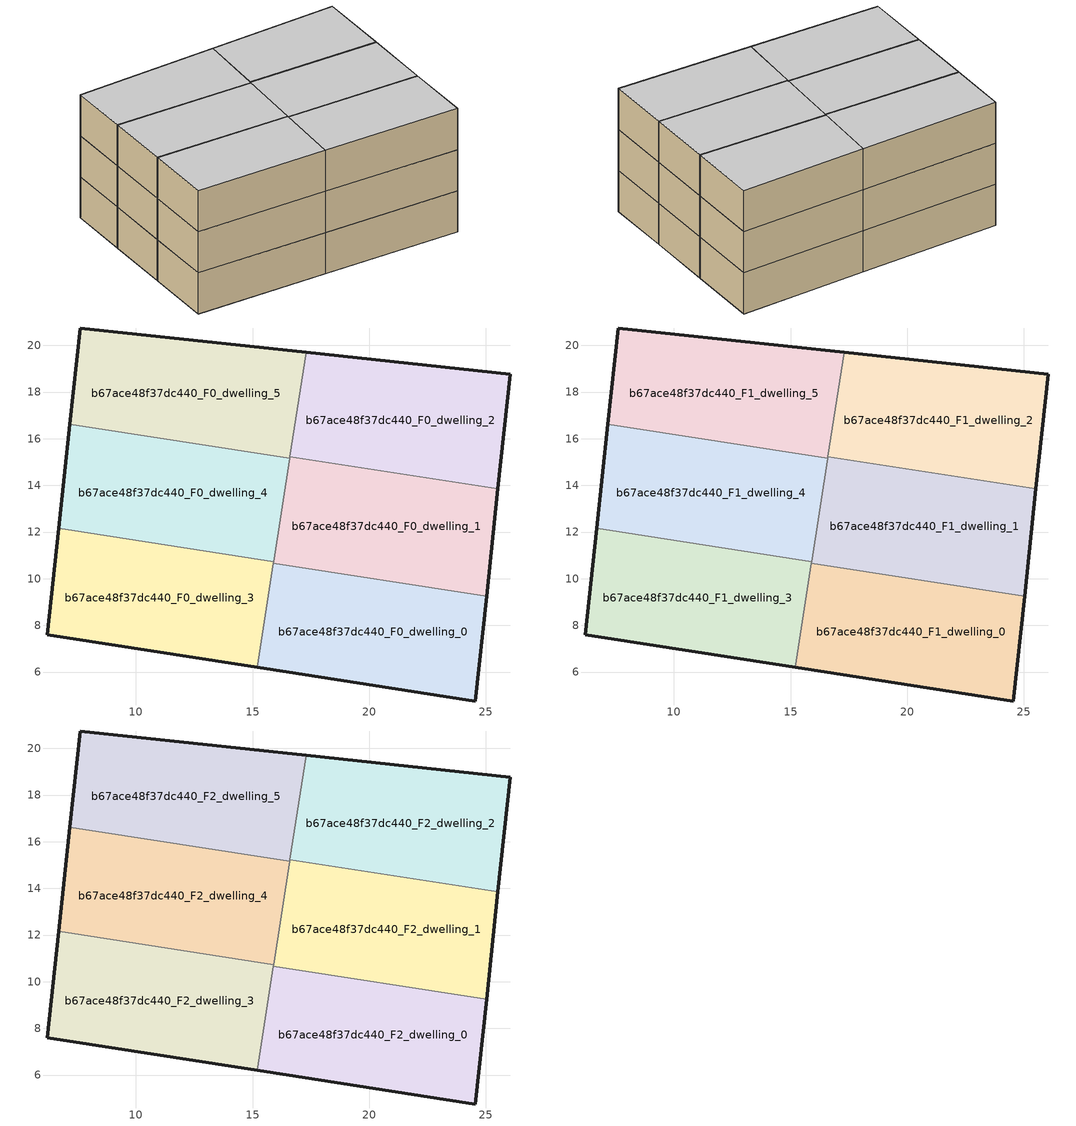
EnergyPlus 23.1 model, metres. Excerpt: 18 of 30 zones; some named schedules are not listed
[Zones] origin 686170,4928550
b67ace48f37dc440_F0_dwelling_0
 floor ground (EU_floor_Construction): 24.55,4.76 25.03,9.25 15.89,10.67 15.2,6.21 z0
 wall outside (EU_wall_Construction): 25.03,9.25 24.55,4.76 15.2,6.21 z0:3
 wall to b67ace48f37dc440_F0_dwelling_1 (EU_wall_Construction): 15.89,10.67 25.03,9.25 z0:3
 wall to b67ace48f37dc440_F0_dwelling_3 (EU_wall_Construction): 15.2,6.21 15.89,10.67 z0:3
b67ace48f37dc440_F0_dwelling_1
 floor ground (EU_floor_Construction): 25.03,9.25 25.52,13.85 16.6,15.23 15.89,10.67 z0
 wall outside (EU_wall_Construction): 25.52,13.85 25.03,9.25 z0:3
 wall to b67ace48f37dc440_F0_dwelling_2 (EU_wall_Construction): 16.6,15.23 25.52,13.85 z0:3
 wall to b67ace48f37dc440_F0_dwelling_4 (EU_wall_Construction): 15.9,10.73 16.59,15.15 z0:3
 wall to b67ace48f37dc440_F0_dwelling_3 (EU_wall_Construction): 15.89,10.67 15.9,10.73 z0:3
 wall to b67ace48f37dc440_F0_dwelling_5 (EU_wall_Construction): 16.59,15.15 16.6,15.23 z0:3
b67ace48f37dc440_F0_dwelling_2
 floor ground (EU_floor_Construction): 25.52,13.85 26.05,18.77 17.3,19.71 16.6,15.23 z0
 wall outside (EU_wall_Construction): 17.3,19.71 26.05,18.77 25.52,13.85 z0:3
 wall to b67ace48f37dc440_F0_dwelling_5 (EU_wall_Construction): 16.6,15.23 17.3,19.71 z0:3
b67ace48f37dc440_F0_dwelling_3
 floor ground (EU_floor_Construction): 15.2,6.21 15.9,10.73 6.69,12.16 6.2,7.61 z0
 wall outside (EU_wall_Construction): 15.2,6.21 6.2,7.61 6.69,12.16 z0:3
 wall to b67ace48f37dc440_F0_dwelling_4 (EU_wall_Construction): 6.69,12.16 15.9,10.73 z0:3
b67ace48f37dc440_F0_dwelling_4
 floor ground (EU_floor_Construction): 15.9,10.73 16.59,15.15 7.17,16.62 6.69,12.16 z0
 wall outside (EU_wall_Construction): 6.69,12.16 7.17,16.62 z0:3
 wall to b67ace48f37dc440_F0_dwelling_5 (EU_wall_Construction): 7.17,16.62 16.59,15.15 z0:3
b67ace48f37dc440_F0_dwelling_5
 floor ground (EU_floor_Construction): 16.59,15.15 17.3,19.71 7.61,20.75 7.17,16.62 z0
 wall outside (EU_wall_Construction): 7.17,16.62 7.61,20.75 17.3,19.71 z0:3
b67ace48f37dc440_F1_dwelling_0
 floor to b67ace48f37dc440_F0_dwelling_0 (EU_floor_Construction): 24.55,4.76 25.03,9.25 15.89,10.67 15.2,6.21 z3
 wall outside (EU_wall_Construction): 25.03,9.25 24.55,4.76 15.2,6.21 z3:6
 wall to b67ace48f37dc440_F1_dwelling_1 (EU_wall_Construction): 15.89,10.67 25.03,9.25 z3:6
 wall to b67ace48f37dc440_F1_dwelling_3 (EU_wall_Construction): 15.2,6.21 15.89,10.67 z3:6
b67ace48f37dc440_F1_dwelling_1
 floor to b67ace48f37dc440_F0_dwelling_1 (EU_floor_Construction): 25.03,9.25 25.52,13.85 16.6,15.23 15.89,10.67 z3
 wall outside (EU_wall_Construction): 25.52,13.85 25.03,9.25 z3:6
 wall to b67ace48f37dc440_F1_dwelling_2 (EU_wall_Construction): 16.6,15.23 25.52,13.85 z3:6
 wall to b67ace48f37dc440_F1_dwelling_4 (EU_wall_Construction): 15.9,10.73 16.59,15.15 z3:6
 wall to b67ace48f37dc440_F1_dwelling_3 (EU_wall_Construction): 15.89,10.67 15.9,10.73 z3:6
 wall to b67ace48f37dc440_F1_dwelling_5 (EU_wall_Construction): 16.59,15.15 16.6,15.23 z3:6
b67ace48f37dc440_F1_dwelling_2
 floor to b67ace48f37dc440_F0_dwelling_2 (EU_floor_Construction): 25.52,13.85 26.05,18.77 17.3,19.71 16.6,15.23 z3
 wall outside (EU_wall_Construction): 17.3,19.71 26.05,18.77 25.52,13.85 z3:6
 wall to b67ace48f37dc440_F1_dwelling_5 (EU_wall_Construction): 16.6,15.23 17.3,19.71 z3:6
b67ace48f37dc440_F1_dwelling_3
 floor to b67ace48f37dc440_F0_dwelling_3 (EU_floor_Construction): 15.2,6.21 15.9,10.73 6.69,12.16 6.2,7.61 z3
 wall outside (EU_wall_Construction): 15.2,6.21 6.2,7.61 6.69,12.16 z3:6
 wall to b67ace48f37dc440_F1_dwelling_4 (EU_wall_Construction): 6.69,12.16 15.9,10.73 z3:6
b67ace48f37dc440_F1_dwelling_4
 floor to b67ace48f37dc440_F0_dwelling_4 (EU_floor_Construction): 15.9,10.73 16.59,15.15 7.17,16.62 6.69,12.16 z3
 wall outside (EU_wall_Construction): 6.69,12.16 7.17,16.62 z3:6
 wall to b67ace48f37dc440_F1_dwelling_5 (EU_wall_Construction): 7.17,16.62 16.59,15.15 z3:6
b67ace48f37dc440_F1_dwelling_5
 floor to b67ace48f37dc440_F0_dwelling_5 (EU_floor_Construction): 16.59,15.15 17.3,19.71 7.61,20.75 7.17,16.62 z3
 wall outside (EU_wall_Construction): 7.17,16.62 7.61,20.75 17.3,19.71 z3:6
b67ace48f37dc440_F2_dwelling_0
 floor to b67ace48f37dc440_F1_dwelling_0 (EU_floor_Construction): 24.55,4.76 25.03,9.25 15.89,10.67 15.2,6.21 z6
 wall outside (EU_wall_Construction): 25.03,9.25 24.55,4.76 15.2,6.21 z6:9
 wall to b67ace48f37dc440_F2_dwelling_1 (EU_wall_Construction): 15.89,10.67 25.03,9.25 z6:9
 wall to b67ace48f37dc440_F2_dwelling_3 (EU_wall_Construction): 15.2,6.21 15.89,10.67 z6:9
 ceiling to b67ace48f37dc440_F3_dwelling_0 (EU_floor_Construction): 25.03,9.25 24.55,4.76 15.2,6.21 15.89,10.67 z9
b67ace48f37dc440_F2_dwelling_1
 floor to b67ace48f37dc440_F1_dwelling_1 (EU_floor_Construction): 25.03,9.25 25.52,13.85 16.6,15.23 15.89,10.67 z6
 wall outside (EU_wall_Construction): 25.52,13.85 25.03,9.25 z6:9
 wall to b67ace48f37dc440_F2_dwelling_2 (EU_wall_Construction): 16.6,15.23 25.52,13.85 z6:9
 wall to b67ace48f37dc440_F2_dwelling_4 (EU_wall_Construction): 15.9,10.73 16.59,15.15 z6:9
 wall to b67ace48f37dc440_F2_dwelling_3 (EU_wall_Construction): 15.89,10.67 15.9,10.73 z6:9
 wall to b67ace48f37dc440_F2_dwelling_5 (EU_wall_Construction): 16.59,15.15 16.6,15.23 z6:9
 ceiling to b67ace48f37dc440_F3_dwelling_1 (EU_floor_Construction): 25.52,13.85 25.03,9.25 15.89,10.67 16.6,15.23 z9
b67ace48f37dc440_F2_dwelling_2
 floor to b67ace48f37dc440_F1_dwelling_2 (EU_floor_Construction): 25.52,13.85 26.05,18.77 17.3,19.71 16.6,15.23 z6
 wall outside (EU_wall_Construction): 17.3,19.71 26.05,18.77 25.52,13.85 z6:9
 wall to b67ace48f37dc440_F2_dwelling_5 (EU_wall_Construction): 16.6,15.23 17.3,19.71 z6:9
 ceiling to b67ace48f37dc440_F3_dwelling_2 (EU_floor_Construction): 26.05,18.77 25.52,13.85 16.6,15.23 17.3,19.71 z9
b67ace48f37dc440_F2_dwelling_3
 floor to b67ace48f37dc440_F1_dwelling_3 (EU_floor_Construction): 15.2,6.21 15.9,10.73 6.69,12.16 6.2,7.61 z6
 wall outside (EU_wall_Construction): 15.2,6.21 6.2,7.61 6.69,12.16 z6:9
 wall to b67ace48f37dc440_F2_dwelling_4 (EU_wall_Construction): 6.69,12.16 15.9,10.73 z6:9
 ceiling to b67ace48f37dc440_F3_dwelling_3 (EU_floor_Construction): 15.9,10.73 15.2,6.21 6.2,7.61 6.69,12.16 z9
b67ace48f37dc440_F2_dwelling_4
 floor to b67ace48f37dc440_F1_dwelling_4 (EU_floor_Construction): 15.9,10.73 16.59,15.15 7.17,16.62 6.69,12.16 z6
 wall outside (EU_wall_Construction): 6.69,12.16 7.17,16.62 z6:9
 wall to b67ace48f37dc440_F2_dwelling_5 (EU_wall_Construction): 7.17,16.62 16.59,15.15 z6:9
 ceiling to b67ace48f37dc440_F3_dwelling_4 (EU_floor_Construction): 16.59,15.15 15.9,10.73 6.69,12.16 7.17,16.62 z9
b67ace48f37dc440_F2_dwelling_5
 floor to b67ace48f37dc440_F1_dwelling_5 (EU_floor_Construction): 16.59,15.15 17.3,19.71 7.61,20.75 7.17,16.62 z6
 wall outside (EU_wall_Construction): 7.17,16.62 7.61,20.75 17.3,19.71 z6:9
 ceiling to b67ace48f37dc440_F3_dwelling_5 (EU_floor_Construction): 17.3,19.71 16.59,15.15 7.17,16.62 7.61,20.75 z9
[Building]
EU S2 Campaign: North Axis=0; Terrain=City; Solar Distribution=FullExterior
[Site:Location]
Bologna: Latitude=44.5; Longitude=11.25; Time Zone=1; Elevation=37
[SizingPeriod:WeatherFileDays]
AnnualSizingPeriod: Begin Month=1; Begin Day of Month=1; End Month=12; End Day of Month=31; Day of Week for Start Day=Monday; Use Weather File Daylight Saving Period=No; Use Weather File Rain and Snow Indicators=No
[MATERIAL]
EU_InternalMass_Material: Roughness=MediumRough; Thickness=0.1; Conductivity=1; Density=1800; Specific Heat=900; Thermal Absorptance=0.9; Solar Absorptance=0.7; Visible Absorptance=0.7
[MATERIAL:NOMASS] Roughness=MediumRough; Thermal Absorptance=0.9; Solar Absorptance=0.7; Visible Absorptance=0.7
Name | Thermal Resistance
EU_wall_NoMass | 0.779417
EU_floor_NoMass | 0.588222
[CONSTRUCTION]
EU_wall_Construction: EU_wall_NoMass
EU_floor_Construction: EU_floor_NoMass
EU_InternalMass_Construction: EU_InternalMass_Material
[ZONE] Type=1; Multiplier=1; Ceiling Height=autocalculate; Floor Area=autocalculate; Part of Total Floor Area=Yes
Name | Volume
b67ace48f37dc440_F0_dwelling_0; b67ace48f37dc440_F1_dwelling_0; b67ace48f37dc440_F2_dwelling_0 | 126.606
b67ace48f37dc440_F0_dwelling_1; b67ace48f37dc440_F1_dwelling_1; b67ace48f37dc440_F2_dwelling_1 | 126.617
b67ace48f37dc440_F0_dwelling_2; b67ace48f37dc440_F1_dwelling_2; b67ace48f37dc440_F2_dwelling_2; b67ace48f37dc440_F0_dwelling_3; b67ace48f37dc440_F1_dwelling_3; b67ace48f37dc440_F2_dwelling_3 | 126.612
b67ace48f37dc440_F0_dwelling_4; b67ace48f37dc440_F1_dwelling_4; b67ace48f37dc440_F2_dwelling_4 | 126.609
b67ace48f37dc440_F0_dwelling_5; b67ace48f37dc440_F1_dwelling_5; b67ace48f37dc440_F2_dwelling_5 | 126.621
[INTERNALMASS] Construction=EU_InternalMass_Construction
Name | Zone or ZoneList | Surface Area
b67ace48f37dc440_F0_dwelling_0_EU_InternalMass | b67ace48f37dc440_F0_dwelling_0 | 42.2023
b67ace48f37dc440_F0_dwelling_1_EU_InternalMass | b67ace48f37dc440_F0_dwelling_1 | 42.2059
b67ace48f37dc440_F0_dwelling_2_EU_InternalMass | b67ace48f37dc440_F0_dwelling_2 | 42.2039
b67ace48f37dc440_F0_dwelling_3_EU_InternalMass | b67ace48f37dc440_F0_dwelling_3 | 42.204
b67ace48f37dc440_F0_dwelling_4_EU_InternalMass | b67ace48f37dc440_F0_dwelling_4 | 42.2029
b67ace48f37dc440_F0_dwelling_5_EU_InternalMass | b67ace48f37dc440_F0_dwelling_5 | 42.2068
b67ace48f37dc440_F1_dwelling_0_EU_InternalMass | b67ace48f37dc440_F1_dwelling_0 | 42.2023
b67ace48f37dc440_F1_dwelling_1_EU_InternalMass | b67ace48f37dc440_F1_dwelling_1 | 42.2059
b67ace48f37dc440_F1_dwelling_2_EU_InternalMass | b67ace48f37dc440_F1_dwelling_2 | 42.2039
b67ace48f37dc440_F1_dwelling_3_EU_InternalMass | b67ace48f37dc440_F1_dwelling_3 | 42.204
b67ace48f37dc440_F1_dwelling_4_EU_InternalMass | b67ace48f37dc440_F1_dwelling_4 | 42.2029
b67ace48f37dc440_F1_dwelling_5_EU_InternalMass | b67ace48f37dc440_F1_dwelling_5 | 42.2068
b67ace48f37dc440_F2_dwelling_0_EU_InternalMass | b67ace48f37dc440_F2_dwelling_0 | 42.2023
b67ace48f37dc440_F2_dwelling_1_EU_InternalMass | b67ace48f37dc440_F2_dwelling_1 | 42.2059
b67ace48f37dc440_F2_dwelling_2_EU_InternalMass | b67ace48f37dc440_F2_dwelling_2 | 42.2039
b67ace48f37dc440_F2_dwelling_3_EU_InternalMass | b67ace48f37dc440_F2_dwelling_3 | 42.204
b67ace48f37dc440_F2_dwelling_4_EU_InternalMass | b67ace48f37dc440_F2_dwelling_4 | 42.2029
b67ace48f37dc440_F2_dwelling_5_EU_InternalMass | b67ace48f37dc440_F2_dwelling_5 | 42.2068
[OTHEREQUIPMENT] Fuel Type=Electricity; Design Level Calculation Method=Watts/Area; Power per Zone Floor Area=1; Fraction Latent=0; Fraction Radiant=0; Fraction Lost=0; Carbon Dioxide Generation Rate=0; EndUse Subcategory=EU_Step8_InternalGains
Name | Zone or ZoneList or Space or SpaceList | Schedule
EU_Step8_InternalGain_b67ace48f37dc440_F0_dwelling_0_f000 | b67ace48f37dc440_F0_dwelling_0 | EU_Step8_GainSchedule_b67ace48f37dc440_F0_dwelling_0_f000
EU_Step8_InternalGain_b67ace48f37dc440_F0_dwelling_1_f000 | b67ace48f37dc440_F0_dwelling_1 | EU_Step8_GainSchedule_b67ace48f37dc440_F0_dwelling_1_f000
EU_Step8_InternalGain_b67ace48f37dc440_F0_dwelling_2_f000 | b67ace48f37dc440_F0_dwelling_2 | EU_Step8_GainSchedule_b67ace48f37dc440_F0_dwelling_2_f000
EU_Step8_InternalGain_b67ace48f37dc440_F0_dwelling_3_f000 | b67ace48f37dc440_F0_dwelling_3 | EU_Step8_GainSchedule_b67ace48f37dc440_F0_dwelling_3_f000
EU_Step8_InternalGain_b67ace48f37dc440_F0_dwelling_4_f000 | b67ace48f37dc440_F0_dwelling_4 | EU_Step8_GainSchedule_b67ace48f37dc440_F0_dwelling_4_f000
EU_Step8_InternalGain_b67ace48f37dc440_F0_dwelling_5_f000 | b67ace48f37dc440_F0_dwelling_5 | EU_Step8_GainSchedule_b67ace48f37dc440_F0_dwelling_5_f000
EU_Step8_InternalGain_b67ace48f37dc440_F1_dwelling_0_f000 | b67ace48f37dc440_F1_dwelling_0 | EU_Step8_GainSchedule_b67ace48f37dc440_F1_dwelling_0_f000
EU_Step8_InternalGain_b67ace48f37dc440_F1_dwelling_1_f000 | b67ace48f37dc440_F1_dwelling_1 | EU_Step8_GainSchedule_b67ace48f37dc440_F1_dwelling_1_f000
EU_Step8_InternalGain_b67ace48f37dc440_F1_dwelling_2_f000 | b67ace48f37dc440_F1_dwelling_2 | EU_Step8_GainSchedule_b67ace48f37dc440_F1_dwelling_2_f000
EU_Step8_InternalGain_b67ace48f37dc440_F1_dwelling_3_f000 | b67ace48f37dc440_F1_dwelling_3 | EU_Step8_GainSchedule_b67ace48f37dc440_F1_dwelling_3_f000
EU_Step8_InternalGain_b67ace48f37dc440_F1_dwelling_4_f000 | b67ace48f37dc440_F1_dwelling_4 | EU_Step8_GainSchedule_b67ace48f37dc440_F1_dwelling_4_f000
EU_Step8_InternalGain_b67ace48f37dc440_F1_dwelling_5_f000 | b67ace48f37dc440_F1_dwelling_5 | EU_Step8_GainSchedule_b67ace48f37dc440_F1_dwelling_5_f000
EU_Step8_InternalGain_b67ace48f37dc440_F2_dwelling_0_f000 | b67ace48f37dc440_F2_dwelling_0 | EU_Step8_GainSchedule_b67ace48f37dc440_F2_dwelling_0_f000
EU_Step8_InternalGain_b67ace48f37dc440_F2_dwelling_1_f000 | b67ace48f37dc440_F2_dwelling_1 | EU_Step8_GainSchedule_b67ace48f37dc440_F2_dwelling_1_f000
EU_Step8_InternalGain_b67ace48f37dc440_F2_dwelling_2_f000 | b67ace48f37dc440_F2_dwelling_2 | EU_Step8_GainSchedule_b67ace48f37dc440_F2_dwelling_2_f000
EU_Step8_InternalGain_b67ace48f37dc440_F2_dwelling_3_f000 | b67ace48f37dc440_F2_dwelling_3 | EU_Step8_GainSchedule_b67ace48f37dc440_F2_dwelling_3_f000
EU_Step8_InternalGain_b67ace48f37dc440_F2_dwelling_4_f000 | b67ace48f37dc440_F2_dwelling_4 | EU_Step8_GainSchedule_b67ace48f37dc440_F2_dwelling_4_f000
EU_Step8_InternalGain_b67ace48f37dc440_F2_dwelling_5_f000 | b67ace48f37dc440_F2_dwelling_5 | EU_Step8_GainSchedule_b67ace48f37dc440_F2_dwelling_5_f000
[ZONEVENTILATION:DESIGNFLOWRATE] Schedule=EU_AlwaysOn; Design Flow Rate Calculation Method=AirChanges/Hour; Air Changes per Hour=0.712058; Ventilation Type=Natural; Fan Pressure Rise=0; Fan Total Efficiency=1; Constant Term Coefficient=1; Temperature Term Coefficient=0; Velocity Term Coefficient=0; Velocity Squared Term Coefficient=0; Minimum Indoor Temperature=-100; Maximum Indoor Temperature=100; Delta Temperature=-100; Minimum Outdoor Temperature=-100; Maximum Outdoor Temperature=100; Maximum Wind Speed=40
Name | Zone or ZoneList or Space or SpaceList
EU_ConstantAir_b67ace48f37dc440_F0_dwelling_0 | b67ace48f37dc440_F0_dwelling_0
EU_ConstantAir_b67ace48f37dc440_F0_dwelling_1 | b67ace48f37dc440_F0_dwelling_1
EU_ConstantAir_b67ace48f37dc440_F0_dwelling_2 | b67ace48f37dc440_F0_dwelling_2
EU_ConstantAir_b67ace48f37dc440_F0_dwelling_3 | b67ace48f37dc440_F0_dwelling_3
EU_ConstantAir_b67ace48f37dc440_F0_dwelling_4 | b67ace48f37dc440_F0_dwelling_4
EU_ConstantAir_b67ace48f37dc440_F0_dwelling_5 | b67ace48f37dc440_F0_dwelling_5
EU_ConstantAir_b67ace48f37dc440_F1_dwelling_0 | b67ace48f37dc440_F1_dwelling_0
EU_ConstantAir_b67ace48f37dc440_F1_dwelling_1 | b67ace48f37dc440_F1_dwelling_1
EU_ConstantAir_b67ace48f37dc440_F1_dwelling_2 | b67ace48f37dc440_F1_dwelling_2
EU_ConstantAir_b67ace48f37dc440_F1_dwelling_3 | b67ace48f37dc440_F1_dwelling_3
EU_ConstantAir_b67ace48f37dc440_F1_dwelling_4 | b67ace48f37dc440_F1_dwelling_4
EU_ConstantAir_b67ace48f37dc440_F1_dwelling_5 | b67ace48f37dc440_F1_dwelling_5
EU_ConstantAir_b67ace48f37dc440_F2_dwelling_0 | b67ace48f37dc440_F2_dwelling_0
EU_ConstantAir_b67ace48f37dc440_F2_dwelling_1 | b67ace48f37dc440_F2_dwelling_1
EU_ConstantAir_b67ace48f37dc440_F2_dwelling_2 | b67ace48f37dc440_F2_dwelling_2
EU_ConstantAir_b67ace48f37dc440_F2_dwelling_3 | b67ace48f37dc440_F2_dwelling_3
EU_ConstantAir_b67ace48f37dc440_F2_dwelling_4 | b67ace48f37dc440_F2_dwelling_4
EU_ConstantAir_b67ace48f37dc440_F2_dwelling_5 | b67ace48f37dc440_F2_dwelling_5
[HVACTEMPLATE:THERMOSTAT] Constant Heating Setpoint=20; Constant Cooling Setpoint=50
EU_HeatOnly_b67ace48f37dc440_F0_dwelling_0; EU_HeatOnly_b67ace48f37dc440_F0_dwelling_1; EU_HeatOnly_b67ace48f37dc440_F0_dwelling_2; EU_HeatOnly_b67ace48f37dc440_F0_dwelling_3; EU_HeatOnly_b67ace48f37dc440_F0_dwelling_4; EU_HeatOnly_b67ace48f37dc440_F0_dwelling_5; EU_HeatOnly_b67ace48f37dc440_F1_dwelling_0; EU_HeatOnly_b67ace48f37dc440_F1_dwelling_1; EU_HeatOnly_b67ace48f37dc440_F1_dwelling_2; EU_HeatOnly_b67ace48f37dc440_F1_dwelling_3; EU_HeatOnly_b67ace48f37dc440_F1_dwelling_4; EU_HeatOnly_b67ace48f37dc440_F1_dwelling_5; EU_HeatOnly_b67ace48f37dc440_F2_dwelling_0; EU_HeatOnly_b67ace48f37dc440_F2_dwelling_1; EU_HeatOnly_b67ace48f37dc440_F2_dwelling_2; EU_HeatOnly_b67ace48f37dc440_F2_dwelling_3; EU_HeatOnly_b67ace48f37dc440_F2_dwelling_4; EU_HeatOnly_b67ace48f37dc440_F2_dwelling_5; EU_HeatOnly_b67ace48f37dc440_F3_dwelling_0; EU_HeatOnly_b67ace48f37dc440_F3_dwelling_1; EU_HeatOnly_b67ace48f37dc440_F3_dwelling_2; EU_HeatOnly_b67ace48f37dc440_F3_dwelling_3; EU_HeatOnly_b67ace48f37dc440_F3_dwelling_4; EU_HeatOnly_b67ace48f37dc440_F3_dwelling_5; EU_HeatOnly_b67ace48f37dc440_F4_dwelling_0; EU_HeatOnly_b67ace48f37dc440_F4_dwelling_1; EU_HeatOnly_b67ace48f37dc440_F4_dwelling_2; EU_HeatOnly_b67ace48f37dc440_F4_dwelling_3; EU_HeatOnly_b67ace48f37dc440_F4_dwelling_4; EU_HeatOnly_b67ace48f37dc440_F4_dwelling_5
[HVACTEMPLATE:ZONE:IDEALLOADSAIRSYSTEM] System Availability Schedule=EU_AlwaysOn; Maximum Heating Supply Air Temperature=50; Minimum Cooling Supply Air Temperature=13; Maximum Heating Supply Air Humidity Ratio=0.0156; Minimum Cooling Supply Air Humidity Ratio=0.0077; Heating Limit=NoLimit; Cooling Limit=NoLimit; Heating Availability Schedule=EU_AlwaysOn; Cooling Availability Schedule=EU_CoolingOff; Dehumidification Control Type=ConstantSensibleHeatRatio; Cooling Sensible Heat Ratio=0.7; Dehumidification Setpoint=60; Humidification Control Type=None; Humidification Setpoint=30; Outdoor Air Method=None; Outdoor Air Flow Rate per Person=0.00944; Outdoor Air Flow Rate per Zone Floor Area=0; Outdoor Air Flow Rate per Zone=0; Demand Controlled Ventilation Type=None; Outdoor Air Economizer Type=NoEconomizer; Heat Recovery Type=None; Sensible Heat Recovery Effectiveness=0.7; Latent Heat Recovery Effectiveness=0.65
Name | Template Thermostat
b67ace48f37dc440_F0_dwelling_0 | EU_HeatOnly_b67ace48f37dc440_F0_dwelling_0
b67ace48f37dc440_F0_dwelling_1 | EU_HeatOnly_b67ace48f37dc440_F0_dwelling_1
b67ace48f37dc440_F0_dwelling_2 | EU_HeatOnly_b67ace48f37dc440_F0_dwelling_2
b67ace48f37dc440_F0_dwelling_3 | EU_HeatOnly_b67ace48f37dc440_F0_dwelling_3
b67ace48f37dc440_F0_dwelling_4 | EU_HeatOnly_b67ace48f37dc440_F0_dwelling_4
